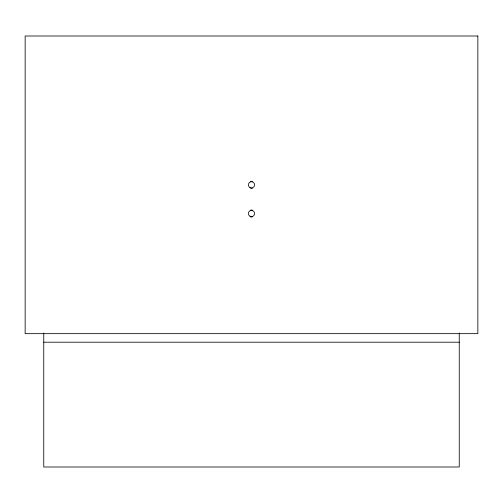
<?xml version="1.0" encoding="UTF-8"?>
<svg xmlns="http://www.w3.org/2000/svg" width="503" height="503" viewBox="0 0 503 503"><rect width="100%" height="100%" fill="white"/><g stroke="black" fill="none" stroke-linecap="round" stroke-linejoin="round"><path stroke-width="0.75" d="M43.755 342.203L459.245 342.203M459.245 332.961L459.245 466.998L43.755 466.998L43.755 332.961M252.405 188.204A3.49 3.49 0 0 1 250.595 188.204M250.595 181.464A3.49 3.49 0 0 1 252.405 181.464M252.405 216.887A3.49 3.49 0 0 1 250.595 216.887M250.595 210.147A3.49 3.49 0 0 1 252.405 210.147M477.85 36.002L25.15 36.002L25.15 333.665L477.85 333.665L477.85 36.002M249.947 187.518A3.1 3.1 0 0 0 254.6 184.834A3.1 3.1 0 0 0 249.947 182.149A3.1 3.1 0 0 0 249.947 187.518M249.947 216.202A3.1 3.1 0 0 0 254.6 213.517A3.1 3.1 0 0 0 249.947 210.832A3.1 3.1 0 0 0 249.947 216.202"/></g></svg>
